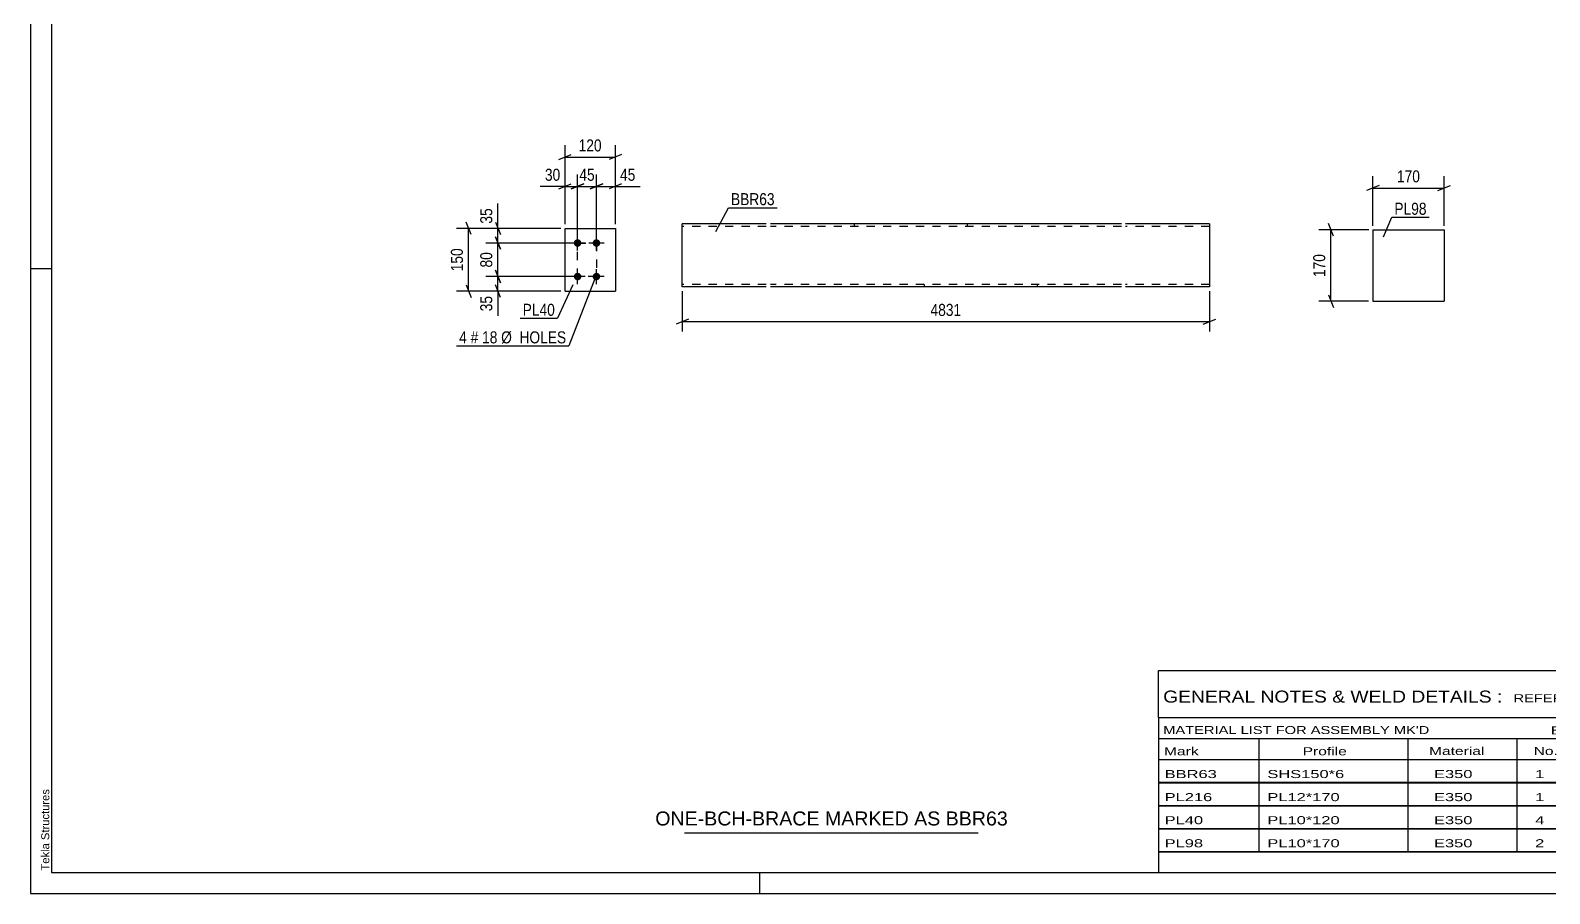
# Model space of a CAD drawing. Header units: millimetres. Extents: x 0 to 594, y 0 to 420.
# Drawn here: x 0 to 362.3, y 0 to 205.9 of the extents above; entities that cross this region are included whole.
import ezdxf

# ---------------------------------------------------------------- set-up
doc = ezdxf.new("R2010")
doc.units = ezdxf.units.MM
doc.linetypes.add('DXK_LINE_DOT2', pattern=[3.9198, 1.9599, -1.9599])
doc.styles.add('Arial', font='ARIAL.TTF', dxfattribs={"height": 0.2})
doc.styles.add('Arial Narrow', font='ARIALN.TTF', dxfattribs={"height": 0.2})

# ---------------------------------------------------------------- blocks, each defined once
blk = doc.blocks.new('Unknown-580874031-1130')
at = {"color": 5, "linetype": 'Continuous'}
for p, q in [((0, 420), (0, 0)), ((5, 415), (5, 5)), ((5, 149), (0, 149)), ((5, 5), (589, 5)), ((174, 0), (174, 5)), ((0, 0), (594, 0))]:
    blk.add_line(p, q, dxfattribs=at)
at = {"color": 174, "linetype": 'Continuous', "style": 'Arial'}
blk.add_text('Tekla Structures', height=1.9102, rotation=90, dxfattribs=at).set_placement((4.5, 5.5))
blk = doc.blocks.new('Part-580874031-2167 - 2161')
at = {"color": 2, "linetype": 'Continuous'}
for p, q in [((127.5, 143.67), (127.5, 158.67)), ((127.5, 158.67), (139.5, 158.67)), ((139.5, 158.67), (139.5, 143.67)), ((127.5, 143.67), (127.5, 143.67)), ((127.5, 143.67), (139.5, 143.67)), ((139.5, 143.67), (139.5, 143.67))]:
    blk.add_line(p, q, dxfattribs=at)
at = {"color": 7, "linetype": 'DXK_LINE_DOT2'}
for p, q in [((127.5, 158.67), (139.5, 158.67)), ((127.5, 143.67), (139.5, 143.67))]:
    blk.add_line(p, q, dxfattribs=at)
blk = doc.blocks.new('Bolt-580874031-2200 - 2161')
at = {"linetype": 'Continuous'}
for points in [[(130.5, 156.07), (130.68, 156.05), (130.86, 155.99), (131.02, 155.9), (131.16, 155.77), (131.27, 155.62), (131.35, 155.45), (131.39, 155.27), (131.39, 155.08), (131.35, 154.89), (131.27, 154.72), (131.16, 154.57), (131.02, 154.44), (130.86, 154.35), (130.68, 154.29), (130.5, 154.27), (130.31, 154.29), (130.13, 154.35), (129.97, 154.44), (129.83, 154.57), (129.72, 154.72), (129.64, 154.89), (129.6, 155.08), (129.6, 155.27), (129.64, 155.45), (129.72, 155.62), (129.83, 155.77), (129.97, 155.9), (130.13, 155.99), (130.31, 156.05)], [(135, 156.07), (135.18, 156.05), (135.36, 155.99), (135.52, 155.9), (135.66, 155.77), (135.77, 155.62), (135.85, 155.45), (135.89, 155.27), (135.89, 155.08), (135.85, 154.89), (135.77, 154.72), (135.66, 154.57), (135.52, 154.44), (135.36, 154.35), (135.18, 154.29), (135, 154.27), (134.81, 154.29), (134.63, 154.35), (134.47, 154.44), (134.33, 154.57), (134.22, 154.72), (134.14, 154.89), (134.1, 155.08), (134.1, 155.27), (134.14, 155.45), (134.22, 155.62), (134.33, 155.77), (134.47, 155.9), (134.63, 155.99), (134.81, 156.05)], [(130.5, 148.07), (130.68, 148.05), (130.86, 147.99), (131.02, 147.9), (131.16, 147.77), (131.27, 147.62), (131.35, 147.45), (131.39, 147.27), (131.39, 147.08), (131.35, 146.89), (131.27, 146.72), (131.16, 146.57), (131.02, 146.44), (130.86, 146.35), (130.68, 146.29), (130.5, 146.27), (130.31, 146.29), (130.13, 146.35), (129.97, 146.44), (129.83, 146.57), (129.72, 146.72), (129.64, 146.89), (129.6, 147.08), (129.6, 147.27), (129.64, 147.45), (129.72, 147.62), (129.83, 147.77), (129.97, 147.9), (130.13, 147.99), (130.31, 148.05)], [(135, 148.07), (135.18, 148.05), (135.36, 147.99), (135.52, 147.9), (135.66, 147.77), (135.77, 147.62), (135.85, 147.45), (135.89, 147.27), (135.89, 147.08), (135.85, 146.89), (135.77, 146.72), (135.66, 146.57), (135.52, 146.44), (135.36, 146.35), (135.18, 146.29), (135, 146.27), (134.81, 146.29), (134.63, 146.35), (134.47, 146.44), (134.33, 146.57), (134.22, 146.72), (134.14, 146.89), (134.1, 147.08), (134.1, 147.27), (134.14, 147.45), (134.22, 147.62), (134.33, 147.77), (134.47, 147.9), (134.63, 147.99), (134.81, 148.05)]]:
    blk.add_hatch(color=1, dxfattribs=at).paths.add_polyline_path(points)
at = {"color": 1, "linetype": 'Continuous'}
for p, q in [((130.5, 153.37), (130.5, 156.97)), ((135, 153.37), (135, 156.97)), ((132.3, 155.17), (128.7, 155.17)), ((136.8, 155.17), (133.2, 155.17)), ((130.5, 145.37), (130.5, 148.97)), ((135, 145.37), (135, 148.97)), ((132.3, 147.17), (128.7, 147.17)), ((136.8, 147.17), (133.2, 147.17))]:
    blk.add_line(p, q, dxfattribs=at)
blk = doc.blocks.new('Part-580874031-2404 - 2398')
at = {"color": 2, "linetype": 'Continuous'}
for p, q in [((320.16, 158.29), (320.15, 141.29)), ((320.16, 158.29), (337.16, 158.29)), ((337.16, 158.29), (337.15, 141.29)), ((320.15, 141.29), (337.15, 141.29))]:
    blk.add_line(p, q, dxfattribs=at)
blk = doc.blocks.new('Part-580874031-2436 - 2428')
at = {"color": 2, "linetype": 'Continuous'}
for p, q in [((175.47, 159.71), (155.47, 159.71)), ((155.47, 144.8), (155.47, 159.71)), ((260.19, 159.71), (176.47, 159.71)), ((281.19, 159.71), (261.19, 159.71)), ((281.19, 159.71), (281.19, 159.61)), ((281.19, 159.61), (281.19, 158.51)), ((281.19, 158.51), (281.19, 144.71)), ((155.47, 144.71), (155.47, 144.8)), ((175.47, 144.71), (155.47, 144.71)), ((260.19, 144.71), (176.47, 144.71)), ((281.19, 144.71), (261.19, 144.71))]:
    blk.add_line(p, q, dxfattribs=at)
at = {"color": 7, "linetype": 'DXK_LINE_DOT2'}
for p, q in [((196.47, 159.71), (196.47, 159.11)), ((223.44, 159.71), (223.44, 159.11)), ((175.47, 159.11), (155.47, 159.11)), ((260.19, 159.11), (176.47, 159.11)), ((281.19, 159.11), (261.19, 159.11)), ((281.19, 159.35), (281.19, 158.51)), ((155.47, 145.31), (155.47, 145.35)), ((175.47, 145.31), (155.47, 145.31)), ((260.19, 145.31), (176.47, 145.31)), ((213.22, 144.71), (213.22, 145.31)), ((240.19, 144.71), (240.19, 145.31)), ((281.19, 145.31), (261.19, 145.31)), ((281.19, 145.35), (281.19, 145.45)), ((281.19, 145.31), (281.19, 145.35)), ((281.19, 145.31), (281.19, 145.35)), ((155.47, 144.71), (155.47, 144.71))]:
    blk.add_line(p, q, dxfattribs=at)
blk = doc.blocks.new('Rectangle-580874031-2384 - 2161')
at = {"color": 1, "linetype": 'DXK_LINE_DOT2'}
blk.add_lwpolyline([(130.5, 155.17), (135, 155.17), (135, 147.17), (130.5, 147.17), (130.5, 155.17)], close=True, dxfattribs=at)
blk = doc.blocks.new('StraightDimension-580874031-2344 - 2161')
at = {"color": 7, "linetype": 'Continuous'}
for p, q in [((130.5, 156.17), (130.5, 171.52)), ((135, 156.17), (135, 171.52)), ((129, 168.07), (132, 169.27)), ((130.5, 168.67), (135, 168.67)), ((136.5, 169.27), (133.5, 168.07))]:
    blk.add_line(p, q, dxfattribs=at)
at = {"color": 0}
blk.add_wipeout([(135.17, 169.42), (135.17, 173.62), (130.32, 173.62), (130.32, 169.42)], dxfattribs=at)
at = {"color": 3, "style": 'Arial Narrow'}
blk.add_text('45', height=2.863, dxfattribs=at).set_placement((130.92, 170.02))
blk = doc.blocks.new('StraightDimension-580874031-2300 - 2161')
at = {"color": 7, "linetype": 'Continuous'}
for p, q in [((110.9, 160.17), (112.1, 157.17)), ((126.5, 158.67), (108.65, 158.67)), ((112.1, 153.67), (110.9, 156.67)), ((111.5, 155.17), (111.5, 158.67)), ((129.5, 155.17), (108.65, 155.17))]:
    blk.add_line(p, q, dxfattribs=at)
at = {"color": 0}
blk.add_wipeout([(110.75, 164.05), (106.55, 164.05), (106.55, 159.2), (110.75, 159.2)], dxfattribs=at)
at = {"color": 7, "linetype": 'Continuous'}
blk.add_line((111.5, 158.67), (111.5, 164.58), dxfattribs=at)
blk.add_line((111.5, 158.67), (111.5, 164.58), dxfattribs=at)
at = {"color": 3, "style": 'Arial Narrow'}
blk.add_text('35', height=2.863, rotation=90.0002, dxfattribs=at).set_placement((110.15, 159.8))
blk = doc.blocks.new('StraightDimension-580874031-2277 - 2161')
at = {"color": 7, "linetype": 'Continuous'}
for p, q in [((110.9, 148.67), (112.1, 145.67)), ((129.5, 147.17), (108.65, 147.17)), ((112.1, 142.17), (110.9, 145.17)), ((111.5, 143.67), (111.5, 147.17)), ((126.5, 143.67), (108.65, 143.67))]:
    blk.add_line(p, q, dxfattribs=at)
at = {"color": 0}
blk.add_wipeout([(110.75, 143.15), (106.55, 143.15), (106.55, 138.29), (110.75, 138.29)], dxfattribs=at)
at = {"color": 7, "linetype": 'Continuous'}
blk.add_line((111.5, 143.67), (111.5, 137.77), dxfattribs=at)
blk.add_line((111.5, 143.67), (111.5, 137.77), dxfattribs=at)
at = {"color": 3, "style": 'Arial Narrow'}
blk.add_text('35', height=2.863, rotation=90.0002, dxfattribs=at).set_placement((110.15, 138.89))
blk = doc.blocks.new('StraightDimension-580874031-2290 - 2161')
at = {"color": 7, "linetype": 'Continuous'}
for p, q in [((110.9, 156.67), (112.1, 153.67)), ((129.5, 155.17), (108.65, 155.17)), ((111.5, 147.17), (111.5, 155.17)), ((112.1, 145.67), (110.9, 148.67)), ((129.5, 147.17), (108.65, 147.17))]:
    blk.add_line(p, q, dxfattribs=at)
at = {"color": 0}
blk.add_wipeout([(110.75, 153.6), (106.55, 153.6), (106.55, 148.74), (110.75, 148.74)], dxfattribs=at)
at = {"color": 3, "style": 'Arial Narrow'}
blk.add_text('80', height=2.863, rotation=90.0002, dxfattribs=at).set_placement((110.15, 149.34))
blk = doc.blocks.new('StraightDimension-580874031-2314 - 2161')
at = {"color": 7, "linetype": 'Continuous'}
for p, q in [((105.1, 157.17), (103.9, 160.17)), ((126.5, 158.67), (101.65, 158.67)), ((104.5, 143.67), (104.5, 158.67)), ((103.9, 145.17), (105.1, 142.17)), ((126.5, 143.67), (101.65, 143.67))]:
    blk.add_line(p, q, dxfattribs=at)
at = {"color": 0}
blk.add_wipeout([(103.75, 154.51), (99.55, 154.51), (99.55, 147.83), (103.75, 147.83)], dxfattribs=at)
at = {"color": 3, "style": 'Arial Narrow'}
blk.add_text('150', height=2.863, rotation=90.0002, dxfattribs=at).set_placement((103.15, 148.43))
blk = doc.blocks.new('StraightDimension-580874031-2331 - 2161')
at = {"color": 7, "linetype": 'Continuous'}
for p, q in [((127.5, 159.67), (127.5, 171.52)), ((130.5, 156.17), (130.5, 171.52)), ((126, 168.07), (129, 169.27)), ((127.5, 168.67), (130.5, 168.67)), ((132, 169.27), (129, 168.07))]:
    blk.add_line(p, q, dxfattribs=at)
at = {"color": 0}
blk.add_wipeout([(126.97, 169.42), (126.97, 173.62), (122.11, 173.62), (122.11, 169.42)], dxfattribs=at)
at = {"color": 7, "linetype": 'Continuous'}
blk.add_line((127.5, 168.67), (121.59, 168.67), dxfattribs=at)
blk.add_line((127.5, 168.67), (121.59, 168.67), dxfattribs=at)
at = {"color": 3, "style": 'Arial Narrow'}
blk.add_text('30', height=2.863, dxfattribs=at).set_placement((122.71, 170.02))
blk = doc.blocks.new('StraightDimension-580874031-2354 - 2161')
at = {"color": 7, "linetype": 'Continuous'}
for p, q in [((135, 156.17), (135, 171.52)), ((139.5, 159.67), (139.5, 171.52)), ((133.5, 168.07), (136.5, 169.27)), ((135, 168.67), (139.5, 168.67)), ((141, 169.27), (138, 168.07))]:
    blk.add_line(p, q, dxfattribs=at)
at = {"color": 0}
blk.add_wipeout([(144.88, 169.42), (144.88, 173.62), (140.02, 173.62), (140.02, 169.42)], dxfattribs=at)
at = {"color": 7, "linetype": 'Continuous'}
blk.add_line((139.5, 168.67), (145.4, 168.67), dxfattribs=at)
blk.add_line((139.5, 168.67), (145.4, 168.67), dxfattribs=at)
at = {"color": 3, "style": 'Arial Narrow'}
blk.add_text('45', height=2.863, dxfattribs=at).set_placement((140.62, 170.02))
blk = doc.blocks.new('StraightDimension-580874031-2368 - 2161')
at = {"color": 7, "linetype": 'Continuous'}
for p, q in [((127.5, 159.67), (127.5, 178.52)), ((139.5, 159.67), (139.5, 178.52)), ((126, 175.07), (129, 176.27)), ((127.5, 175.67), (139.5, 175.67)), ((141, 176.27), (138, 175.07))]:
    blk.add_line(p, q, dxfattribs=at)
at = {"color": 0}
blk.add_wipeout([(136.84, 176.42), (136.84, 180.62), (130.15, 180.62), (130.15, 176.42)], dxfattribs=at)
at = {"color": 3, "style": 'Arial Narrow'}
blk.add_text('120', height=2.863, dxfattribs=at).set_placement((130.75, 177.02))
blk = doc.blocks.new('StraightDimension-580874031-2406 - 2398')
at = {"color": 7, "linetype": 'Continuous'}
for p, q in [((320.16, 159.29), (320.16, 171.14)), ((337.16, 159.29), (337.16, 171.14)), ((321.66, 168.89), (318.66, 167.69)), ((320.16, 168.29), (337.16, 168.29)), ((335.66, 167.69), (338.66, 168.89))]:
    blk.add_line(p, q, dxfattribs=at)
at = {"color": 0}
blk.add_wipeout([(332, 169.04), (332, 173.24), (325.31, 173.24), (325.31, 169.04)], dxfattribs=at)
at = {"color": 3, "style": 'Arial Narrow'}
blk.add_text('170', height=2.863, dxfattribs=at).set_placement((325.91, 169.64))
blk = doc.blocks.new('StraightDimension-580874031-2417 - 2398')
at = {"color": 7, "linetype": 'Continuous'}
for p, q in [((310.75, 156.79), (309.55, 159.79)), ((319.16, 158.29), (307.3, 158.29)), ((310.15, 141.29), (310.15, 158.29)), ((309.55, 142.79), (310.75, 139.79)), ((319.15, 141.29), (307.3, 141.29))]:
    blk.add_line(p, q, dxfattribs=at)
at = {"color": 0}
blk.add_wipeout([(309.4, 153.13), (305.2, 153.13), (305.2, 146.45), (309.4, 146.45)], dxfattribs=at)
at = {"color": 3, "style": 'Arial Narrow'}
blk.add_text('170', height=2.863, rotation=90.0002, dxfattribs=at).set_placement((308.8, 147.05))
blk = doc.blocks.new('StraightDimension-580874031-2441 - 2428')
at = {"color": 7, "linetype": 'Continuous'}
for p, q in [((155.47, 143.71), (155.47, 134.04)), ((281.19, 143.71), (281.19, 134.04)), ((156.97, 137.04), (153.97, 135.84)), ((155.47, 136.44), (281.19, 136.44)), ((279.69, 135.84), (282.69, 137.04))]:
    blk.add_line(p, q, dxfattribs=at)
at = {"color": 0}
blk.add_wipeout([(222.58, 137.19), (222.58, 141.39), (214.07, 141.39), (214.07, 137.19)], dxfattribs=at)
at = {"color": 3, "style": 'Arial Narrow'}
blk.add_text('4831', height=2.863, dxfattribs=at).set_placement((214.67, 137.79))
blk = doc.blocks.new('Unknown-580874031-4429')
at = {"color": 7, "linetype": 'Continuous'}
for p, q in [((269, 53.25), (429, 53.25)), ((269, 42), (269, 53.25)), ((429, 53.25), (429, 42)), ((269, 42), (429, 42)), ((269, 42), (269, 37)), ((429, 42), (429, 37)), ((269, 37), (429, 37)), ((269, 37), (269, 32)), ((293, 37), (293, 32)), ((328.5, 37), (328.5, 32)), ((354.5, 37), (354.5, 32)), ((367.5, 37), (367.5, 32)), ((385, 37), (385, 32)), ((407, 37), (407, 32)), ((429, 37), (429, 32)), ((269, 32), (429, 32)), ((269, 31.95), (269, 26.55)), ((269, 31.95), (429, 31.95)), ((293, 32), (293, 26.5)), ((328.5, 32), (328.5, 26.5)), ((354.5, 32), (354.5, 26.5)), ((367.5, 32), (367.5, 26.5)), ((385, 32), (385, 26.5)), ((407, 32), (407, 26.5)), ((429, 31.95), (429, 26.55)), ((269, 26.55), (429, 26.55)), ((269, 26.45), (269, 21.05)), ((269, 26.45), (429, 26.45)), ((293, 26.5), (293, 21)), ((328.5, 26.5), (328.5, 21)), ((354.5, 26.5), (354.5, 21)), ((367.5, 26.5), (367.5, 21)), ((385, 26.5), (385, 21)), ((407, 26.5), (407, 21)), ((429, 26.45), (429, 21.05)), ((269, 21.05), (429, 21.05)), ((269, 20.95), (269, 15.55)), ((269, 20.95), (429, 20.95)), ((293, 21), (293, 15.5)), ((328.5, 21), (328.5, 15.5)), ((354.5, 21), (354.5, 15.5)), ((367.5, 21), (367.5, 15.5)), ((385, 21), (385, 15.5)), ((407, 21), (407, 15.5)), ((429, 20.95), (429, 15.55)), ((269, 15.55), (429, 15.55)), ((269, 15.45), (269, 10.05)), ((269, 15.45), (429, 15.45)), ((293, 15.5), (293, 10)), ((328.5, 15.5), (328.5, 10)), ((354.5, 15.5), (354.5, 10)), ((367.5, 15.5), (367.5, 10)), ((385, 15.5), (385, 10)), ((407, 15.5), (407, 10)), ((429, 15.45), (429, 10.05)), ((269, 10.05), (429, 10.05)), ((269, 10), (429, 10)), ((269, 10), (269, 5)), ((385, 10), (385, 5)), ((407, 10), (407, 5)), ((429, 10), (429, 5)), ((269, 5), (429, 5))]:
    blk.add_line(p, q, dxfattribs=at)
at = {"color": 7, "style": 'Arial Narrow'}
for s, height, width, p in [('GENERAL NOTES & WELD DETAILS :', 2.8633, 1.4, (270.15, 45.56)), ('REFER TYP DRAWING TYP-01', 1.9089, 1.6, (353.7, 45.66)), ("MATERIAL LIST FOR ASSEMBLY MK'D", 1.9089, 1.6, (270.15, 38.06)), ('BBR63', 1.909, 1.794707, (362.57, 37.97)), ('1', 1.91, 1.794707, (391.08, 38.06)), ('No. Required', 1.9089, 1.6, (400.41, 38.06)), ('Mark', 1.909, 1.7, (270.34, 33)), ('Profile', 1.909, 1.7, (303.41, 33)), ('Material', 1.909, 1.7, (333.54, 33.06)), ('No.', 1.909, 1.7, (358.5, 33.06)), ('Length', 1.909, 1.7, (369, 33.06)), ('Area', 1.909, 1.7, (391.5, 33.06)), ('Weight', 1.909, 1.7, (411, 33.06))]:
    blk.add_text(s, height=height, dxfattribs=dict(at, width=width)).set_placement(p)
at = {"color": 7, "linetype": 'Continuous', "style": 'Arial Narrow'}
for s, height, width, p in [('BBR63', 1.909, 1.794707, (270.5, 27.56)), ('SHS150*6', 1.909, 1.794707, (295, 27.56)), ('E350', 1.909, 1.794707, (334.74, 27.56)), ('1', 1.91, 1.794707, (358.86, 27.56)), ('4831', 1.909, 1.794707, (371.58, 27.56)), ('2.9', 1.909, 1.794707, (395.32, 27.56)), ('130.7', 1.909, 1.794707, (411.96, 27.56)), ('PL216', 1.909, 1.794707, (270.5, 22.06)), ('PL12*170', 1.909, 1.794707, (295, 22.06)), ('E350', 1.909, 1.794707, (334.74, 22.06)), ('1', 1.91, 1.794707, (358.86, 22.06)), ('686', 1.909, 1.794707, (373.77, 22.06)), ('0.3', 1.909, 1.794707, (395.32, 22.06)), ('11.0', 1.909, 1.794707, (414.14, 22.06)), ('PL40', 1.909, 1.794707, (270.5, 16.56)), ('PL10*120', 1.909, 1.794707, (295, 16.56)), ('E350', 1.909, 1.794707, (334.74, 16.56)), ('4', 1.91, 1.794707, (358.86, 16.56)), ('150', 1.909, 1.794707, (373.77, 16.56)), ('0.0', 1.909, 1.794707, (395.32, 16.56)), ('5.7', 1.909, 1.794707, (416.33, 16.56)), ('PL98', 1.909, 1.794707, (270.5, 11.06)), ('PL10*170', 1.909, 1.794707, (295, 11.06)), ('E350', 1.909, 1.794707, (334.74, 11.06)), ('2', 1.91, 1.794707, (358.86, 11.06)), ('170', 1.909, 1.794707, (373.77, 11.06)), ('0.1', 1.909, 1.794707, (395.32, 11.06)), ('4.5', 1.909, 1.794707, (416.33, 11.06)), ('Total', 1.909, 1.7, (371.33, 6.5)), ('3.4', 1.909, 1.794707, (394.83, 6.5)), ('151.9', 1.909, 1.794707, (411.96, 6.5))]:
    blk.add_text(s, height=height, dxfattribs=dict(at, width=width)).set_placement(p)
blk = doc.blocks.new('Unknown-580874031-4430')
at = {"color": 7, "linetype": 'Continuous'}
blk.add_line((156, 14.5), (226, 14.5), dxfattribs=at)
at = {"color": 7, "style": 'Arial'}
blk.add_text('ONE-BCH-BRACE MARKED AS BBR63', height=3.3428, dxfattribs=at).set_placement((149.02, 16.25))
blk = doc.blocks.new('Mark-580874031-2163 - 2161')
at = {"color": 0}
blk.add_wipeout([(125.08, 137.81), (125.08, 140.81), (117.41, 140.81), (117.41, 137.81)], dxfattribs=at)
blk.add_wipeout([(125.08, 137.81), (125.08, 140.81), (117.41, 140.81), (117.41, 137.81)], dxfattribs=at)
at = {"color": 30, "linetype": 'Continuous'}
for p in [(129.34, 145.18), (116.81, 137.21)]:
    blk.add_line(p, (125.68, 137.21), dxfattribs=at)
at = {"color": 3, "style": 'Arial Narrow'}
blk.add_text('PL40', height=2.863, dxfattribs=at).set_placement((117.41, 137.81))
blk = doc.blocks.new('Mark-580874031-2196 - 2161')
at = {"color": 0}
blk.add_wipeout([(104.09, 131.24), (104.09, 134.24), (102.26, 134.24), (102.26, 131.24)], dxfattribs=at)
blk.add_wipeout([(104.09, 131.24), (104.09, 134.24), (102.26, 134.24), (102.26, 131.24)], dxfattribs=at)
blk.add_wipeout([(106.82, 131.24), (106.82, 134.24), (104.99, 134.24), (104.99, 131.24)], dxfattribs=at)
blk.add_wipeout([(106.82, 131.24), (106.82, 134.24), (104.99, 134.24), (104.99, 131.24)], dxfattribs=at)
at = {"color": 3, "style": 'Arial Narrow'}
blk.add_text('4', height=2.86, dxfattribs=at).set_placement((102.26, 131.24))
at = {"color": 0}
blk.add_wipeout([(111.37, 131.24), (111.37, 134.24), (107.72, 134.24), (107.72, 131.24)], dxfattribs=at)
blk.add_wipeout([(111.37, 131.24), (111.37, 134.24), (107.72, 134.24), (107.72, 131.24)], dxfattribs=at)
at = {"color": 3, "style": 'Arial Narrow'}
blk.add_text('#', height=2.86, dxfattribs=at).set_placement((104.99, 131.24))
at = {"color": 0}
blk.add_wipeout([(127.8, 131.24), (127.8, 134.24), (112.27, 134.24), (112.27, 131.24)], dxfattribs=at)
blk.add_wipeout([(127.8, 131.24), (127.8, 134.24), (112.27, 134.24), (112.27, 131.24)], dxfattribs=at)
at = {"color": 7, "linetype": 'Continuous'}
for p in [(134.83, 147.26), (101.66, 130.64)]:
    blk.add_line(p, (128.4, 130.64), dxfattribs=at)
at = {"color": 3, "style": 'Arial Narrow'}
for s, p in [('18', (107.72, 131.24)), ('Ø  HOLES', (112.27, 131.24))]:
    blk.add_text(s, height=2.863, dxfattribs=at).set_placement(p)
blk = doc.blocks.new('Mark-580874031-2400 - 2398')
at = {"color": 0}
blk.add_wipeout([(332.97, 161.91), (332.97, 164.91), (325.29, 164.91), (325.29, 161.91)], dxfattribs=at)
blk.add_wipeout([(332.97, 161.91), (332.97, 164.91), (325.29, 164.91), (325.29, 161.91)], dxfattribs=at)
at = {"color": 30, "linetype": 'Continuous'}
for p, q in [((322.73, 156.63), (324.69, 161.31)), ((324.69, 161.31), (333.57, 161.31))]:
    blk.add_line(p, q, dxfattribs=at)
at = {"color": 3, "style": 'Arial Narrow'}
blk.add_text('PL98', height=2.863, dxfattribs=at).set_placement((325.29, 161.91))
blk = doc.blocks.new('Mark-580874031-2432 - 2428')
at = {"color": 0}
blk.add_wipeout([(177.49, 164.2), (177.49, 167.2), (167.08, 167.2), (167.08, 164.2)], dxfattribs=at)
blk.add_wipeout([(177.49, 164.2), (177.49, 167.2), (167.08, 167.2), (167.08, 164.2)], dxfattribs=at)
at = {"color": 30, "linetype": 'Continuous'}
for p, q in [((163.43, 157.95), (166.48, 163.6)), ((166.48, 163.6), (178.09, 163.6))]:
    blk.add_line(p, q, dxfattribs=at)
at = {"color": 3, "style": 'Arial Narrow'}
blk.add_text('BBR63', height=2.863, dxfattribs=at).set_placement((167.08, 164.2))

msp = doc.modelspace()

# ---------------------------------------------------------------- block references
for name in ['Unknown-580874031-1130', 'Part-580874031-2436 - 2428', 'Part-580874031-2167 - 2161', 'Bolt-580874031-2200 - 2161', 'Part-580874031-2404 - 2398', 'Rectangle-580874031-2384 - 2161', 'Unknown-580874031-4429', 'Unknown-580874031-4430']:
    msp.add_blockref(name, (0, 0))

# ---------------------------------------------------------------- next in the draw order: block references
for name in ['StraightDimension-580874031-2344 - 2161', 'StraightDimension-580874031-2406 - 2398', 'Mark-580874031-2432 - 2428', 'StraightDimension-580874031-2277 - 2161', 'StraightDimension-580874031-2441 - 2428']:
    msp.add_blockref(name, (0, 0))

# ---------------------------------------------------------------- next in the draw order: block references
for name in ['StraightDimension-580874031-2300 - 2161', 'Mark-580874031-2400 - 2398', 'StraightDimension-580874031-2417 - 2398']:
    msp.add_blockref(name, (0, 0))

# ---------------------------------------------------------------- next in the draw order: block references
msp.add_blockref('StraightDimension-580874031-2290 - 2161', (0, 0))

# ---------------------------------------------------------------- next in the draw order: block references
msp.add_blockref('StraightDimension-580874031-2314 - 2161', (0, 0))

# ---------------------------------------------------------------- next in the draw order: block references
for name in ['StraightDimension-580874031-2331 - 2161', 'Mark-580874031-2163 - 2161']:
    msp.add_blockref(name, (0, 0))

# ---------------------------------------------------------------- next in the draw order: block references
for name in ['StraightDimension-580874031-2354 - 2161', 'Mark-580874031-2196 - 2161']:
    msp.add_blockref(name, (0, 0))

# ---------------------------------------------------------------- next in the draw order: block references
msp.add_blockref('StraightDimension-580874031-2368 - 2161', (0, 0))

doc.saveas('drawing.dxf')
